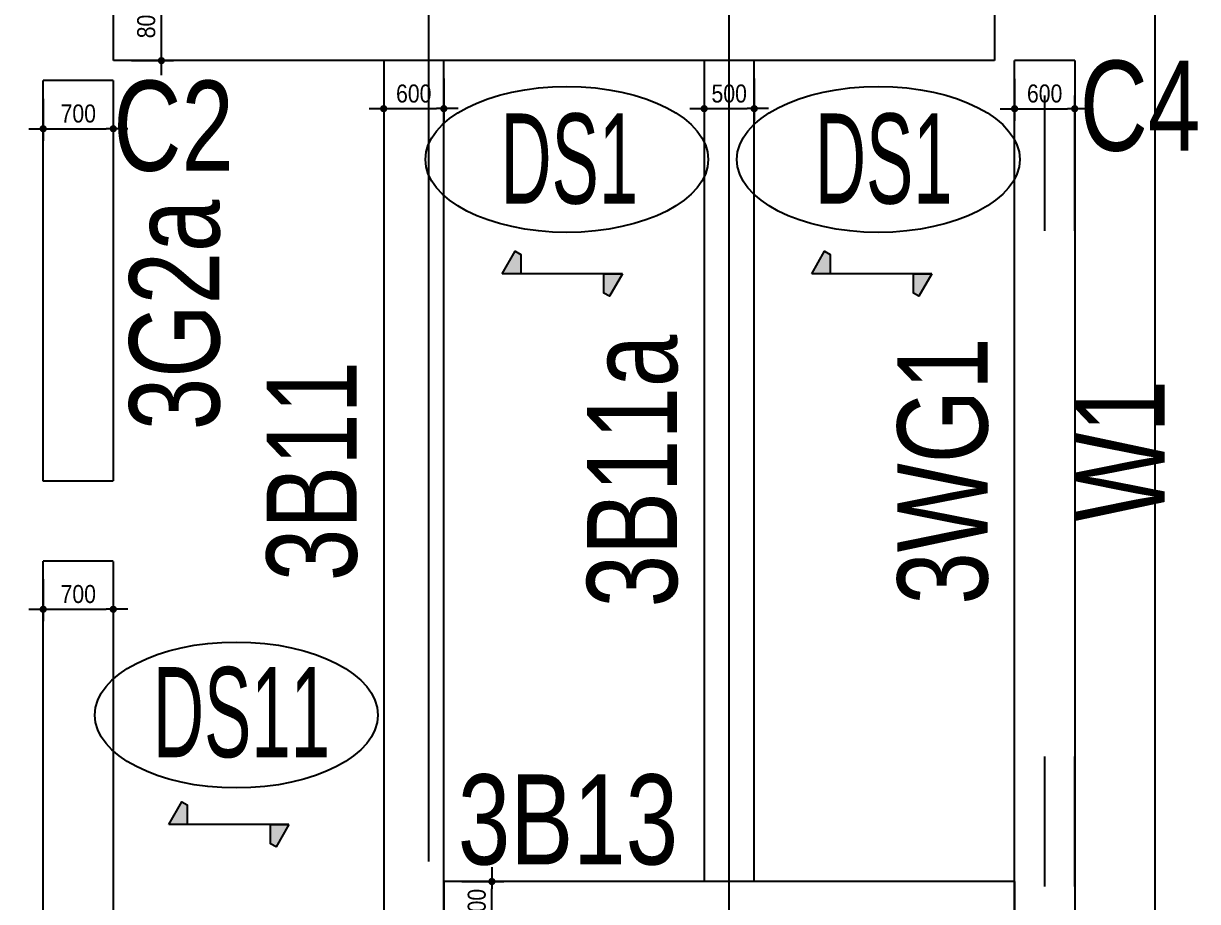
# Model space of a CAD drawing. Header units: millimetres. Extents: x -43750 to 179136, y 88330 to 153500.
# Drawn here: x 166857 to 178580, y 135305 to 144076 of the extents above; entities that cross this region are included whole.
import ezdxf
from ezdxf.enums import TextEntityAlignment as Align

# ---------------------------------------------------------------- set-up
doc = ezdxf.new("R2010")
doc.units = ezdxf.units.MM
doc.linetypes.add('HID', pattern=[2.3, 1.5, -0.8])
doc.layers.get('Defpoints').update_dxf_attribs({"color": 159})
for name, color, linetype in [('^DECK', 130, 'Continuous'), ('A-CEN', 1, 'Continuous'), ('BEAM-TEXT', 4, 'Continuous'), ('COLUMN-TEXT', 2, 'Continuous'), ('DECK-PL', 4, 'Continuous'), ('DECK-SLAB', 4, 'Continuous'), ('GIRDER-TEXT', 7, 'Continuous'), ('WALL-TEXT', 6, 'Continuous'), ('보(beam)', 4, 'HID'), ('보(girder)', 7, 'HID'), ('슬래브라인', 7, 'Continuous')]:
    doc.layers.add(name, color=color, linetype=linetype)
doc.layers.add('NOPLOT', color=191, linetype='Continuous', plot=False)
doc.styles.add('Gdim', font='', dxfattribs={"width": 0.9})
doc.styles.add('Gtx', font='')
doc.styles.get('Gdim').set_extended_font_data('Dotum')
doc.styles.get('Gtx').set_extended_font_data('Dotum')
doc.dimstyles.new('Gdim200', dxfattribs={"dimscale": 200, "dimtxt": 3, "dimasz": 1.2, "dimexe": 2, "dimexo": 3, "dimgap": 1, "dimtad": 1, "dimdsep": 46, "dimlunit": 6, "dimtxsty": 'Gdim', "dimblk1": '_CIDOT', "dimblk2": '_CIDOT', "dimsah": 1, "dimcen": 2.5, "dimdle": 2, "dimclrd": 1, "dimclre": 1, "dimclrt": 3, "dimazin": 2, "dimtfac": 1, "dimtix": 1, "dimtmove": 2, "dimatfit": 3, "dimldrblk": '_CIDOT', "dimfxl": 2, "dimtolj": 1, "dimtzin": 0, "dimarcsym": 0})

# ---------------------------------------------------------------- blocks, each defined once
blk = doc.blocks.new('_CIDOT')
at = {"color": 0, "linetype": 'ByBlock'}
blk.add_line((2, 0), (-1, 0), dxfattribs=at)
at = {"color": 0, "linetype": 'ByBlock', "const_width": 0.5}
blk.add_lwpolyline([(-0.25, 0, 1), (0.25, 0, 1)], format="xyb", close=True, dxfattribs=at)
blk = doc.blocks.new('*D256')
at = {"layer": 'Defpoints', "color": 155, "lineweight": -2, "transparency": 16777216}
for p, q in [((-1725, 700), (-1305, 700)), ((-1425, 172), (-1425, 628)), ((-1725, 100), (-1305, 100))]:
    blk.add_line(p, q, dxfattribs=at)
at = {"layer": 'Defpoints', "color": 0, "transparency": 16777216}
for p in [(-1905, 700), (-1425, 700), (-1905, 100)]:
    blk.add_point(p, dxfattribs=at)
at = {"layer": 'Defpoints', "color": 155, "lineweight": -2, "transparency": 16777216, "xscale": 71.99999999999994, "yscale": 71.99999999999994, "zscale": 71.99999999999994}
for p, rotation in [((-1425, 700), 90), ((-1425, 100), 270)]:
    blk.add_blockref('_CIDOT', p, dxfattribs=dict(at, rotation=rotation))
at = {"layer": 'Defpoints', "color": 3, "transparency": 16777216, "insert": (-1576, 400), "char_height": 180, "attachment_point": 5, "rotation": 90, "style": 'Gdim'}
blk.add_mtext('\\A1;{\\C155;600}', dxfattribs=at)
blk = doc.blocks.new('*D262')
at = {"layer": 'Defpoints', "color": 155, "lineweight": -2, "transparency": 16777216}
for p, q in [((-1725, 800), (-1305, 800)), ((-1425, 72), (-1425, 728)), ((-1725, 0), (-1305, 0))]:
    blk.add_line(p, q, dxfattribs=at)
at = {"layer": 'Defpoints', "color": 0, "transparency": 16777216}
for p in [(-1905, 800), (-1425, 800), (-1905, 0)]:
    blk.add_point(p, dxfattribs=at)
at = {"layer": 'Defpoints', "color": 155, "lineweight": -2, "transparency": 16777216, "xscale": 71.99999999999994, "yscale": 71.99999999999994, "zscale": 71.99999999999994}
for p, rotation in [((-1425, 800), 90), ((-1425, 0), 270)]:
    blk.add_blockref('_CIDOT', p, dxfattribs=dict(at, rotation=rotation))
at = {"layer": 'Defpoints', "color": 3, "transparency": 16777216, "insert": (-1576, 400), "char_height": 180, "attachment_point": 5, "rotation": 90, "style": 'Gdim'}
blk.add_mtext('\\A1;{\\C155;800}', dxfattribs=at)
blk = doc.blocks.new('*D278')
at = {"layer": 'Defpoints', "color": 155, "lineweight": -2, "transparency": 16777216}
for p, q in [((-888, 600), (-468, 600)), ((-588, 72), (-588, 528)), ((-888, 0), (-468, 0))]:
    blk.add_line(p, q, dxfattribs=at)
at = {"layer": 'Defpoints', "color": 0, "transparency": 16777216}
for p in [(-1068, 600), (-588, 600), (-1068, 0)]:
    blk.add_point(p, dxfattribs=at)
at = {"layer": 'Defpoints', "color": 155, "lineweight": -2, "transparency": 16777216, "xscale": 71.99999999999994, "yscale": 71.99999999999994, "zscale": 71.99999999999994}
for p, rotation in [((-588, 600), 90), ((-588, 0), 270)]:
    blk.add_blockref('_CIDOT', p, dxfattribs=dict(at, rotation=rotation))
at = {"layer": 'Defpoints', "color": 3, "transparency": 16777216, "insert": (-738, 300), "char_height": 180, "attachment_point": 5, "rotation": 90, "style": 'Gdim'}
blk.add_mtext('\\A1;{\\C155;600}', dxfattribs=at)
blk = doc.blocks.new('*D279')
at = {"layer": 'Defpoints', "color": 155, "lineweight": -2, "transparency": 16777216}
for p, q in [((-888, 550), (-468, 550)), ((-588, 122), (-588, 478)), ((-888, 50), (-468, 50))]:
    blk.add_line(p, q, dxfattribs=at)
at = {"layer": 'Defpoints', "color": 0, "transparency": 16777216}
for p in [(-1068, 550), (-588, 550), (-1068, 50)]:
    blk.add_point(p, dxfattribs=at)
at = {"layer": 'Defpoints', "color": 155, "lineweight": -2, "transparency": 16777216, "xscale": 71.99999999999994, "yscale": 71.99999999999994, "zscale": 71.99999999999994}
for p, rotation in [((-588, 550), 90), ((-588, 50), 270)]:
    blk.add_blockref('_CIDOT', p, dxfattribs=dict(at, rotation=rotation))
at = {"layer": 'Defpoints', "color": 3, "transparency": 16777216, "insert": (-738, 300), "char_height": 180, "attachment_point": 5, "rotation": 90, "style": 'Gdim'}
blk.add_mtext('\\A1;{\\C155;500}', dxfattribs=at)
blk = doc.blocks.new('*D274')
at = {"layer": 'Defpoints', "color": 155, "lineweight": -2, "transparency": 16777216}
for p, q in [((-1725, 750), (-1305, 750)), ((-1425, 122), (-1425, 678)), ((-1725, 50), (-1305, 50))]:
    blk.add_line(p, q, dxfattribs=at)
at = {"layer": 'Defpoints', "color": 0, "transparency": 16777216}
for p in [(-1905, 750), (-1425, 750), (-1905, 50)]:
    blk.add_point(p, dxfattribs=at)
at = {"layer": 'Defpoints', "color": 155, "lineweight": -2, "transparency": 16777216, "xscale": 71.99999999999994, "yscale": 71.99999999999994, "zscale": 71.99999999999994}
for p, rotation in [((-1425, 750), 90), ((-1425, 50), 270)]:
    blk.add_blockref('_CIDOT', p, dxfattribs=dict(at, rotation=rotation))
at = {"layer": 'Defpoints', "color": 3, "transparency": 16777216, "insert": (-1576, 400), "char_height": 180, "attachment_point": 5, "rotation": 90, "style": 'Gdim'}
blk.add_mtext('\\A1;{\\C155;700}', dxfattribs=at)
blk = doc.blocks.new('*D281')
at = {"layer": 'Defpoints', "color": 155, "lineweight": -2, "transparency": 16777216}
for p, q in [((-1725, 750), (-1305, 750)), ((-1425, 122), (-1425, 678)), ((-1725, 50), (-1305, 50))]:
    blk.add_line(p, q, dxfattribs=at)
at = {"layer": 'Defpoints', "color": 0, "transparency": 16777216}
for p in [(-1905, 750), (-1425, 750), (-1905, 50)]:
    blk.add_point(p, dxfattribs=at)
at = {"layer": 'Defpoints', "color": 155, "lineweight": -2, "transparency": 16777216, "xscale": 71.99999999999994, "yscale": 71.99999999999994, "zscale": 71.99999999999994}
for p, rotation in [((-1425, 750), 90), ((-1425, 50), 270)]:
    blk.add_blockref('_CIDOT', p, dxfattribs=dict(at, rotation=rotation))
at = {"layer": 'Defpoints', "color": 3, "transparency": 16777216, "insert": (-1576, 400), "char_height": 180, "attachment_point": 5, "rotation": 90, "style": 'Gdim'}
blk.add_mtext('\\A1;{\\C155;700}', dxfattribs=at)
blk = doc.blocks.new('*D286')
at = {"layer": 'Defpoints', "color": 155, "lineweight": -2, "transparency": 16777216}
for p, q in [((-888, 550), (-468, 550)), ((-588, 122), (-588, 478)), ((-888, 50), (-468, 50))]:
    blk.add_line(p, q, dxfattribs=at)
at = {"layer": 'Defpoints', "color": 0, "transparency": 16777216}
for p in [(-1068, 550), (-588, 550), (-1068, 50)]:
    blk.add_point(p, dxfattribs=at)
at = {"layer": 'Defpoints', "color": 155, "lineweight": -2, "transparency": 16777216, "xscale": 71.99999999999994, "yscale": 71.99999999999994, "zscale": 71.99999999999994}
for p, rotation in [((-588, 550), 90), ((-588, 50), 270)]:
    blk.add_blockref('_CIDOT', p, dxfattribs=dict(at, rotation=rotation))
at = {"layer": 'Defpoints', "color": 3, "transparency": 16777216, "insert": (-738, 300), "char_height": 180, "attachment_point": 5, "rotation": 90, "style": 'Gdim'}
blk.add_mtext('\\A1;{\\C155;500}', dxfattribs=at)
blk = doc.blocks.new('A$C58C40D4B')
at = {"layer": 'DECK-PL'}
for points in [[(600, 2), (471, 228), (415, 196), (415, 2)], [(-600, 2), (-471, -223), (-415, -192), (-415, 2)]]:
    blk.add_hatch(color=256, dxfattribs=at).paths.add_polyline_path(points)
blk.add_line((-600, 2), (600, 2), dxfattribs=at)
for points in [[(600, 2), (471, 228), (415, 196), (415, 2), (415, 2), (471, 2), (600, 2)], [(-600, 2), (-471, -223), (-415, -192), (-415, 2), (-415, 2), (-471, 2), (-600, 2)]]:
    blk.add_lwpolyline(points, dxfattribs=at)
blk = doc.blocks.new('*U159')
at = {"layer": 'Defpoints'}
for p, q in [((-1905.451, 700), (-1905.451, 100)), ((13194.549, 700), (13194.549, 100))]:
    blk.add_line(p, q, dxfattribs=at)
at = {"layer": '보(girder)'}
for p, q in [((-1905.451, 700), (13194.549, 700)), ((13194.549, 100), (-1905.451, 100))]:
    blk.add_line(p, q, dxfattribs=at)
at = {"layer": 'Defpoints'}
dim = blk.add_linear_dim(base=(-1425.451, 700), p1=(-1905.451, 100), p2=(-1905.451, 700), angle=90, text='{\\C155;<>}', dimstyle='Gdim200', override={"dimscale": 60, "dimzin": 8, "dimclrd": 155, "dimclre": 155}, dxfattribs=at)
dim.commit()
dim.dimension.update_dxf_attribs({"geometry": '*D256', "text_midpoint": (-1575.573, 400)})
blk = doc.blocks.new('*U171')
at = {"layer": 'Defpoints'}
for p, q in [((-1905.451, 800), (-1905.451, 0)), ((6894.549, 800), (6894.549, 0))]:
    blk.add_line(p, q, dxfattribs=at)
at = {"layer": '보(girder)'}
for p, q in [((-1905.451, 800), (6894.549, 800)), ((6894.549, 0), (-1905.451, 0))]:
    blk.add_line(p, q, dxfattribs=at)
at = {"layer": 'Defpoints'}
dim = blk.add_linear_dim(base=(-1425.451, 800), p1=(-1905.451, 0), p2=(-1905.451, 800), angle=90, text='{\\C155;<>}', dimstyle='Gdim200', override={"dimscale": 60, "dimzin": 8, "dimclrd": 155, "dimclre": 155}, dxfattribs=at)
dim.commit()
dim.dimension.update_dxf_attribs({"geometry": '*D262', "text_midpoint": (-1575.573, 400)})
blk = doc.blocks.new('*U203')
at = {"layer": 'Defpoints'}
for p, q in [((-1067.879, 600), (-1067.879, 0)), ((7632.121, 600), (7632.121, 0))]:
    blk.add_line(p, q, dxfattribs=at)
at = {"layer": '보(beam)'}
for p, q in [((7632.121, 600), (-1067.879, 600)), ((-1067.879, 0), (7632.121, 0))]:
    blk.add_line(p, q, dxfattribs=at)
at = {"layer": 'Defpoints'}
dim = blk.add_linear_dim(base=(-587.879, 600), p1=(-1067.879, 0), p2=(-1067.879, 600), angle=90, text='{\\C155;<>}', dimstyle='Gdim200', override={"dimscale": 60, "dimzin": 8, "dimclrd": 155, "dimclre": 155}, dxfattribs=at)
dim.commit()
dim.dimension.update_dxf_attribs({"geometry": '*D278', "text_midpoint": (-738.001, 300)})
blk = doc.blocks.new('*U205')
at = {"layer": 'Defpoints'}
for p, q in [((-1067.879, 550), (-1067.879, 50)), ((7132.121, 550), (7132.121, 50))]:
    blk.add_line(p, q, dxfattribs=at)
at = {"layer": '보(beam)'}
for p, q in [((7132.121, 550), (-1067.879, 550)), ((-1067.879, 50), (7132.121, 50))]:
    blk.add_line(p, q, dxfattribs=at)
at = {"layer": 'Defpoints'}
dim = blk.add_linear_dim(base=(-587.879, 550), p1=(-1067.879, 50), p2=(-1067.879, 550), angle=90, text='{\\C155;<>}', dimstyle='Gdim200', override={"dimscale": 60, "dimzin": 8, "dimclrd": 155, "dimclre": 155}, dxfattribs=at)
dim.commit()
dim.dimension.update_dxf_attribs({"geometry": '*D279', "text_midpoint": (-738.001, 300)})
blk = doc.blocks.new('*U189')
at = {"layer": 'Defpoints'}
for p, q in [((-1905.451, 750), (-1905.451, 50)), ((8094.549, 750), (8094.549, 50))]:
    blk.add_line(p, q, dxfattribs=at)
at = {"layer": '보(girder)'}
for p, q in [((-1905.451, 750), (8094.549, 750)), ((8094.549, 50), (-1905.451, 50))]:
    blk.add_line(p, q, dxfattribs=at)
at = {"layer": 'Defpoints'}
dim = blk.add_linear_dim(base=(-1425.451, 750), p1=(-1905.451, 50), p2=(-1905.451, 750), angle=90, text='{\\C155;<>}', dimstyle='Gdim200', override={"dimscale": 60, "dimzin": 8, "dimclrd": 155, "dimclre": 155}, dxfattribs=at)
dim.commit()
dim.dimension.update_dxf_attribs({"geometry": '*D274', "text_midpoint": (-1575.573, 400)})
blk = doc.blocks.new('*U209')
at = {"layer": 'Defpoints'}
for p, q in [((-1905.451, 750), (-1905.451, 50)), ((2094.549, 750), (2094.549, 50))]:
    blk.add_line(p, q, dxfattribs=at)
at = {"layer": '보(girder)'}
for p, q in [((-1905.451, 750), (2094.549, 750)), ((2094.549, 50), (-1905.451, 50))]:
    blk.add_line(p, q, dxfattribs=at)
at = {"layer": 'Defpoints'}
dim = blk.add_linear_dim(base=(-1425.451, 750), p1=(-1905.451, 50), p2=(-1905.451, 750), angle=90, text='{\\C155;<>}', dimstyle='Gdim200', override={"dimscale": 60, "dimzin": 8, "dimclrd": 155, "dimclre": 155}, dxfattribs=at)
dim.commit()
dim.dimension.update_dxf_attribs({"geometry": '*D281', "text_midpoint": (-1575.573, 400)})
blk = doc.blocks.new('*U219')
at = {"layer": 'Defpoints'}
for p, q in [((-1067.879, 550), (-1067.879, 50)), ((4632.121, 550), (4632.121, 50))]:
    blk.add_line(p, q, dxfattribs=at)
at = {"layer": '보(beam)'}
for p, q in [((4632.121, 550), (-1067.879, 550)), ((-1067.879, 50), (4632.121, 50))]:
    blk.add_line(p, q, dxfattribs=at)
at = {"layer": 'Defpoints'}
dim = blk.add_linear_dim(base=(-587.879, 550), p1=(-1067.879, 50), p2=(-1067.879, 550), angle=90, text='{\\C155;<>}', dimstyle='Gdim200', override={"dimscale": 60, "dimzin": 8, "dimclrd": 155, "dimclre": 155}, dxfattribs=at)
dim.commit()
dim.dimension.update_dxf_attribs({"geometry": '*D286', "text_midpoint": (-738.001, 300)})

msp = doc.modelspace()

# ---------------------------------------------------------------- linework, layer by layer
at = {"layer": '^DECK', "color": 0}
for centre in [(172282.381, 142718.176), (175392.381, 142718.176), (168982.381, 137168.176)]:
    msp.add_ellipse(centre, major_axis=(1412.381, 0), ratio=0.51617646, dxfattribs=at)
at = {"layer": 'A-CEN'}
for p, q in [((170903.571, 135705.018), (170903.571, 153500)), ((173903.571, 134459.031), (173903.571, 153500))]:
    msp.add_line(p, q, dxfattribs=at)
at = {"layer": 'NOPLOT', "elevation": 0}
msp.add_lwpolyline([(166153.571, 150005.018), (178153.571, 150005.018), (178153.571, 122185.018), (166153.571, 122185.018)], close=True, dxfattribs=at)
at = {"layer": '슬래브라인'}
for p, q in [((177053.571, 143355.018), (177053.571, 142005.018)), ((177353.571, 142005.018), (177353.571, 143355.018)), ((177053.571, 136755.018), (177053.571, 135455.018)), ((177353.571, 135455.018), (177353.571, 136755.018))]:
    msp.add_line(p, q, dxfattribs=at)

# ---------------------------------------------------------------- block references
at = {"layer": 'DECK-PL', "xscale": -1}
for p in [(172237.526, 141573.469), (175327.526, 141573.469), (168907.526, 136073.469)]:
    msp.add_blockref('A$C58C40D4B', p, dxfattribs=at)
at = {"layer": '보(beam)', "rotation": 270}
for name, p in [('*U203', (170453.571, 142637.139)), ('*U205', (173603.571, 142637.139))]:
    msp.add_blockref(name, p, dxfattribs=at)
at = {"layer": '보(beam)'}
msp.add_blockref('*U219', (172121.45, 134955.018), dxfattribs=at)
at = {"layer": '보(girder)'}
msp.add_blockref('*U171', (169659.022, 143705.018), dxfattribs=at)
at = {"layer": '보(girder)', "rotation": 270}
for name, p in [('*U159', (176653.571, 141799.567)), ('*U209', (167003.571, 141599.567)), ('*U189', (167003.571, 136799.567))]:
    msp.add_blockref(name, p, dxfattribs=at)

# ---------------------------------------------------------------- texts
at = {"layer": 'BEAM-TEXT', "style": 'Gtx', "width": 0.8}
for s, p in [('3B11a', (173653.571, 139605.018)), ('3B11', (170453.571, 139605.018))]:
    msp.add_text(s, height=900, rotation=90, dxfattribs=at).set_placement(p, align=Align.BOTTOM_CENTER)
msp.add_text('3B13', height=900, dxfattribs=at).set_placement((172293.571, 135405.018), align=Align.BOTTOM_CENTER)
at = {"layer": 'COLUMN-TEXT', "color": 3, "style": 'Gtx', "width": 0.8}
for s, p in [('C4', (177403.571, 143704.95)), ('C2', (167753.571, 143505.018))]:
    msp.add_text(s, height=900, dxfattribs=at).set_placement(p, align=Align.TOP_LEFT)
at = {"layer": 'DECK-SLAB', "style": 'Gtx', "width": 0.6}
for s, p in [('DS1', (171620, 142276.866, 0)), ('DS1', (174760, 142276.866, 0)), ('DS11', (168150, 136746.866, 0))]:
    msp.add_text(s, height=900, dxfattribs=at).set_placement(p)
at = {"layer": 'GIRDER-TEXT', "style": 'Gtx', "width": 0.8}
msp.add_text('3G2a', height=900, rotation=90, dxfattribs=at).set_placement((167913.571, 141165.018), align=Align.TOP_CENTER)
msp.add_text('3WG1', height=900, rotation=90, dxfattribs=at).set_placement((176753.571, 139605.018), align=Align.BOTTOM_CENTER)
at = {"layer": 'WALL-TEXT', "style": 'Gtx', "width": 0.8}
msp.add_text('W1', height=900, rotation=90, dxfattribs=at).set_placement((177353.571, 139807.526, 0), align=Align.TOP_CENTER)

doc.saveas('drawing.dxf')
